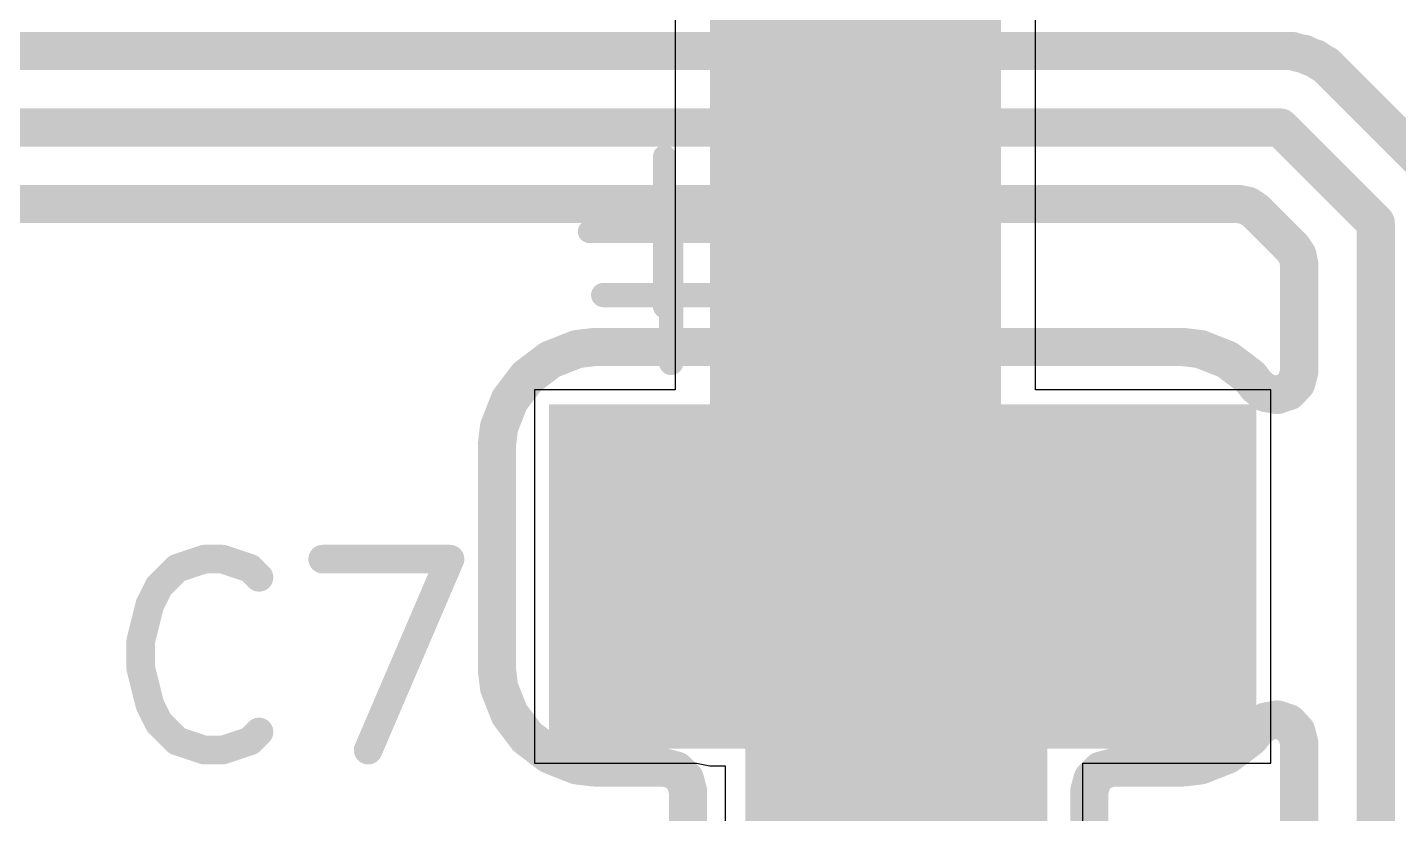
# Model space of a CAD drawing. Header units: inches. Extents: x 0 to 12.4, y -0.6 to 2.2.
# Drawn here: x 1.1503 to 1.4329, y 1.434 to 1.5961 of the extents above; entities that cross this region are included whole.
import ezdxf

# ---------------------------------------------------------------- set-up
doc = ezdxf.new("R2010")
doc.units = ezdxf.units.IN
doc.header["$MEASUREMENT"] = 0
for name, color, linetype in [('Dimension', 6, 'Continuous'), ('Mechanical 4', 56, 'Continuous'), ('Top Layer', 1, 'Continuous'), ('Top Overlay', 2, 'Continuous'), ('Top Paste', 8, 'Continuous'), ('Top Solder', 216, 'Continuous')]:
    doc.layers.add(name, color=color, linetype=linetype)

# ---------------------------------------------------------------- blocks, each defined once
blk = doc.blocks.new('RT1A221M0605_61')
at = {"layer": 'Top Layer'}
blk.add_hatch(color=1, dxfattribs=at).paths.add_polyline_path([(-0.17519685, 0.03149605), (-0.03740155, 0.03149605), (-0.03740155, -0.03149605), (-0.17519685, -0.03149605)])
at = {"layer": 'Top Paste'}
blk.add_hatch(color=8, dxfattribs=at).paths.add_polyline_path([(-0.17519685, 0.03149605), (-0.03740155, 0.03149605), (-0.03740155, -0.03149605), (-0.17519685, -0.03149605)])
at = {"layer": 'Top Solder'}
blk.add_hatch(color=216, dxfattribs=at).paths.add_polyline_path([(-0.17919685, 0.03549605), (-0.03340155, 0.03549605), (-0.03340155, -0.03549605), (-0.17919685, -0.03549605)])
at = {"layer": 'Top Overlay'}
for points in [[(-0.1299213, 0.0770787, 0.005, 0.005, 0), (-0.0770787, 0.1299213, 0.005, 0.005, 0)], [(-0.1299213, 0.0520787, 0.005, 0.005, 0), (-0.1299213, 0.0770787, 0.005, 0.005, 0)], [(-0.154, 0.044, 0.005, 0.005, 0), (-0.154, 0.072, 0.005, 0.005, 0)], [(-0.168, 0.058, 0.005, 0.005, 0), (-0.14, 0.058, 0.005, 0.005, 0)]]:
    blk.add_lwpolyline(points, format="xyseb", dxfattribs=at)
for points in [[(-0.1311713, 0.0770787, 0.0025, 0.0025, 1), (-0.1286713, 0.0770787, 0.0025, 0.0025, 1)], [(-0.1311713, 0.0770787, 0.0025, 0.0025, 1), (-0.1286713, 0.0770787, 0.0025, 0.0025, 1)], [(-0.15525, 0.072, 0.0025, 0.0025, 1), (-0.15275, 0.072, 0.0025, 0.0025, 1)], [(-0.16925, 0.058, 0.0025, 0.0025, 1), (-0.16675, 0.058, 0.0025, 0.0025, 1)], [(-0.14125, 0.058, 0.0025, 0.0025, 1), (-0.13875, 0.058, 0.0025, 0.0025, 1)], [(-0.1311713, 0.0520787, 0.0025, 0.0025, 1), (-0.1286713, 0.0520787, 0.0025, 0.0025, 1)], [(-0.15525, 0.044, 0.0025, 0.0025, 1), (-0.15275, 0.044, 0.0025, 0.0025, 1)]]:
    blk.add_lwpolyline(points, format="xyseb", close=True, dxfattribs=at)

msp = doc.modelspace()

# ---------------------------------------------------------------- hatches: boundary and pattern name
at = {"layer": 'Top Layer'}
msp.add_hatch(color=1, dxfattribs=at).paths.add_polyline_path([(1.291, 1.451), (1.351, 1.451), (1.351, 1.743), (1.291, 1.743)])

# ---------------------------------------------------------------- linework, layer by layer
at = {"layer": 'Dimension'}
for points in [[(1.1349155, 1.5912368, 0.007874, 0.007874, 0), (1.4106704, 1.5912368, 0.007874, 0.007874, 0)], [(1.4106704, 1.5912368, 0.007874, 0.007874, 0), (1.4110546, 1.5912368, 0.007874, 0.007874, 0)], [(1.4110546, 1.5912368, 0.007874, 0.007874, 0), (1.41142, 1.5911181, 0.007874, 0.007874, 0)], [(1.41142, 1.5911181, 0.007874, 0.007874, 0), (1.4114201, 1.591118, 0.007874, 0.007874, 0)], [(1.4114201, 1.591118, 0.007874, 0.007874, 0), (1.4118842, 1.5909672, 0.007874, 0.007874, 0)], [(1.4118842, 1.5909672, 0.007874, 0.007874, 0), (1.4126288, 1.5907885, 0.007874, 0.007874, 0)], [(1.4126288, 1.5907885, 0.007874, 0.007874, 0), (1.413111, 1.5907121, 0.007874, 0.007874, 0)], [(1.413111, 1.5907121, 0.007874, 0.007874, 0), (1.4131111, 1.5907121, 0.007874, 0.007874, 0)], [(1.4131111, 1.5907121, 0.007874, 0.007874, 0), (1.4134905, 1.590652, 0.007874, 0.007874, 0)], [(1.4134905, 1.590652, 0.007874, 0.007874, 0), (1.4138327, 1.5904776, 0.007874, 0.007874, 0)], [(1.4138327, 1.5904776, 0.007874, 0.007874, 0), (1.4138328, 1.5904776, 0.007874, 0.007874, 0)], [(1.4138328, 1.5904776, 0.007874, 0.007874, 0), (1.4142676, 1.590256, 0.007874, 0.007874, 0)], [(1.4142676, 1.590256, 0.007874, 0.007874, 0), (1.4149753, 1.5899629, 0.007874, 0.007874, 0)], [(1.4149753, 1.5899629, 0.007874, 0.007874, 0), (1.4158049, 1.5896933, 0.007874, 0.007874, 0)], [(1.4158049, 1.5896933, 0.007874, 0.007874, 0), (1.4161155, 1.5894676, 0.007874, 0.007874, 0)], [(1.4161155, 1.5894676, 0.007874, 0.007874, 0), (1.4161158, 1.5894675, 0.007874, 0.007874, 0)], [(1.4161158, 1.5894675, 0.007874, 0.007874, 0), (1.4165106, 1.5891806, 0.007874, 0.007874, 0)], [(1.4165106, 1.5891806, 0.007874, 0.007874, 0), (1.4171635, 1.5887805, 0.007874, 0.007874, 0)], [(1.4171635, 1.5887805, 0.007874, 0.007874, 0), (1.4175985, 1.5885589, 0.007874, 0.007874, 0)], [(1.4175985, 1.5885588, 0.007874, 0.007874, 0), (1.4175985, 1.5885589, 0.007874, 0.007874, 0)], [(1.4175985, 1.5885588, 0.007874, 0.007874, 0), (1.4179408, 1.5883844, 0.007874, 0.007874, 0)], [(1.4179408, 1.5883844, 0.007874, 0.007874, 0), (1.4188291, 1.5874961, 0.007874, 0.007874, 0)], [(1.4188291, 1.5874961, 0.007874, 0.007874, 0), (1.4188292, 1.587496, 0.007874, 0.007874, 0)], [(1.4188292, 1.587496, 0.007874, 0.007874, 0), (1.4402692, 1.566056, 0.007874, 0.007874, 0)], [(1.1091478, 1.5754691, 0.007874, 0.007874, 0), (1.4085572, 1.5754691, 0.007874, 0.007874, 0)], [(1.4085572, 1.5754691, 0.007874, 0.007874, 0), (1.4282423, 1.555784, 0.007874, 0.007874, 0)], [(1.1240344, 1.5597013, 0.007874, 0.007874, 0), (1.4000039, 1.5597013, 0.007874, 0.007874, 0)], [(1.4000039, 1.5597013, 0.007874, 0.007874, 0), (1.4018721, 1.5593297, 0.007874, 0.007874, 0)], [(1.4018721, 1.5593297, 0.007874, 0.007874, 0), (1.4034559, 1.5582715, 0.007874, 0.007874, 0)], [(1.4034559, 1.5582715, 0.007874, 0.007874, 0), (1.4110447, 1.5506827, 0.007874, 0.007874, 0)], [(1.4282423, 1.3687761, 0.007874, 0.007874, 0), (1.4282423, 1.555784, 0.007874, 0.007874, 0)], [(1.4110447, 1.5506827, 0.007874, 0.007874, 0), (1.4121029, 1.5490989, 0.007874, 0.007874, 0)], [(1.4121029, 1.5490989, 0.007874, 0.007874, 0), (1.4124746, 1.5472307, 0.007874, 0.007874, 0)], [(1.4124746, 1.5252056, 0.007874, 0.007874, 0), (1.4124746, 1.5472307, 0.007874, 0.007874, 0)], [(1.2583821, 1.5277318, 0.007874, 0.007874, 0), (1.2633225, 1.5296801, 0.007874, 0.007874, 0)], [(1.2633225, 1.5296801, 0.007874, 0.007874, 0), (1.2633226, 1.5296801, 0.007874, 0.007874, 0)], [(1.2633226, 1.5296801, 0.007874, 0.007874, 0), (1.2636138, 1.5297949, 0.007874, 0.007874, 0)], [(1.2636138, 1.5297949, 0.007874, 0.007874, 0), (1.2639243, 1.5298322, 0.007874, 0.007874, 0)], [(1.2639243, 1.5298322, 0.007874, 0.007874, 0), (1.2639246, 1.5298323, 0.007874, 0.007874, 0)], [(1.2639246, 1.5298323, 0.007874, 0.007874, 0), (1.2669517, 1.5301958, 0.007874, 0.007874, 0)], [(1.2669517, 1.5301958, 0.007874, 0.007874, 0), (1.2669522, 1.5301958, 0.007874, 0.007874, 0)], [(1.2669522, 1.5301958, 0.007874, 0.007874, 0), (1.2670965, 1.5302132, 0.007874, 0.007874, 0)], [(1.2670965, 1.5302132, 0.007874, 0.007874, 0), (1.3886006, 1.5302132, 0.007874, 0.007874, 0)], [(1.3886006, 1.5302132, 0.007874, 0.007874, 0), (1.3887449, 1.5301958, 0.007874, 0.007874, 0)], [(1.3887449, 1.5301958, 0.007874, 0.007874, 0), (1.3887455, 1.5301958, 0.007874, 0.007874, 0)], [(1.3887455, 1.5301958, 0.007874, 0.007874, 0), (1.3917725, 1.5298323, 0.007874, 0.007874, 0)], [(1.3917725, 1.5298323, 0.007874, 0.007874, 0), (1.3917728, 1.5298322, 0.007874, 0.007874, 0)], [(1.3917728, 1.5298322, 0.007874, 0.007874, 0), (1.3920834, 1.5297949, 0.007874, 0.007874, 0)], [(1.3920834, 1.5297949, 0.007874, 0.007874, 0), (1.3976258, 1.5276093, 0.007874, 0.007874, 0)], [(1.2535901, 1.5242111, 0.007874, 0.007874, 0), (1.2578052, 1.5274074, 0.007874, 0.007874, 0)], [(1.2578052, 1.5274075, 0.007874, 0.007874, 0), (1.2580713, 1.5276093, 0.007874, 0.007874, 0)], [(1.2578052, 1.5274074, 0.007874, 0.007874, 0), (1.2578052, 1.5274075, 0.007874, 0.007874, 0)], [(1.2580713, 1.5276093, 0.007874, 0.007874, 0), (1.258382, 1.5277318, 0.007874, 0.007874, 0)], [(1.258382, 1.5277318, 0.007874, 0.007874, 0), (1.2583821, 1.5277318, 0.007874, 0.007874, 0)], [(1.3976258, 1.5276093, 0.007874, 0.007874, 0), (1.4023731, 1.5240093, 0.007874, 0.007874, 0)], [(1.4118803, 1.5228713, 0.007874, 0.007874, 0), (1.4124746, 1.5252056, 0.007874, 0.007874, 0)], [(1.2499525, 1.5195632, 0.007874, 0.007874, 0), (1.2531223, 1.5237433, 0.007874, 0.007874, 0)], [(1.2531223, 1.5237433, 0.007874, 0.007874, 0), (1.2531225, 1.5237435, 0.007874, 0.007874, 0)], [(1.2531225, 1.5237435, 0.007874, 0.007874, 0), (1.2533241, 1.5240093, 0.007874, 0.007874, 0)], [(1.2533241, 1.5240093, 0.007874, 0.007874, 0), (1.2535899, 1.5242109, 0.007874, 0.007874, 0)], [(1.2535899, 1.5242109, 0.007874, 0.007874, 0), (1.2535901, 1.5242111, 0.007874, 0.007874, 0)], [(1.4023731, 1.5240093, 0.007874, 0.007874, 0), (1.4025748, 1.5237433, 0.007874, 0.007874, 0)], [(1.4025748, 1.5237433, 0.007874, 0.007874, 0), (1.4037028, 1.5222558, 0.007874, 0.007874, 0)], [(1.4037028, 1.5222558, 0.007874, 0.007874, 0), (1.4055867, 1.5207549, 0.007874, 0.007874, 0)], [(1.4102422, 1.5211053, 0.007874, 0.007874, 0), (1.4118803, 1.5228713, 0.007874, 0.007874, 0)], [(1.2497241, 1.519262, 0.007874, 0.007874, 0), (1.2499525, 1.5195632, 0.007874, 0.007874, 0)], [(1.4055867, 1.5207549, 0.007874, 0.007874, 0), (1.4079591, 1.5203375, 0.007874, 0.007874, 0)], [(1.4079591, 1.5203375, 0.007874, 0.007874, 0), (1.4102422, 1.5211053, 0.007874, 0.007874, 0)], [(1.247762, 1.5142863, 0.007874, 0.007874, 0), (1.2496016, 1.5189513, 0.007874, 0.007874, 0)], [(1.2496016, 1.5189514, 0.007874, 0.007874, 0), (1.2497241, 1.519262, 0.007874, 0.007874, 0)], [(1.2496016, 1.5189513, 0.007874, 0.007874, 0), (1.2496016, 1.5189514, 0.007874, 0.007874, 0)], [(1.2475385, 1.5137196, 0.007874, 0.007874, 0), (1.247762, 1.5142863, 0.007874, 0.007874, 0)], [(1.2471376, 1.5103817, 0.007874, 0.007874, 0), (1.2475011, 1.5134088, 0.007874, 0.007874, 0)], [(1.2475011, 1.5134091, 0.007874, 0.007874, 0), (1.2475385, 1.5137196, 0.007874, 0.007874, 0)], [(1.2475011, 1.5134088, 0.007874, 0.007874, 0), (1.2475011, 1.5134091, 0.007874, 0.007874, 0)], [(1.3278486, 1.1246817, 0.0590551, 0.0590551, 0), (1.3278486, 1.4868864, 0.0590551, 0.0590551, 0)], [(1.2471202, 1.5102369, 0.007874, 0.007874, 0), (1.2471376, 1.5103811, 0.007874, 0.007874, 0)], [(1.2471202, 1.4635359, 0.007874, 0.007874, 0), (1.2471202, 1.5102369, 0.007874, 0.007874, 0)], [(1.2471376, 1.5103811, 0.007874, 0.007874, 0), (1.2471376, 1.5103817, 0.007874, 0.007874, 0)], [(1.2471202, 1.4635359, 0.007874, 0.007874, 0), (1.2471376, 1.4633916, 0.007874, 0.007874, 0)], [(1.2471376, 1.4633911, 0.007874, 0.007874, 0), (1.2471376, 1.4633916, 0.007874, 0.007874, 0)], [(1.2471376, 1.4633911, 0.007874, 0.007874, 0), (1.2475011, 1.460364, 0.007874, 0.007874, 0)], [(1.2475011, 1.4603638, 0.007874, 0.007874, 0), (1.2475011, 1.460364, 0.007874, 0.007874, 0)], [(1.2475011, 1.4603638, 0.007874, 0.007874, 0), (1.2475385, 1.4600532, 0.007874, 0.007874, 0)], [(1.2475385, 1.4600532, 0.007874, 0.007874, 0), (1.2497241, 1.4545107, 0.007874, 0.007874, 0)], [(1.2497241, 1.4545107, 0.007874, 0.007874, 0), (1.2513042, 1.4524271, 0.007874, 0.007874, 0)], [(1.2513042, 1.4524271, 0.007874, 0.007874, 0), (1.2526567, 1.4506436, 0.007874, 0.007874, 0)], [(1.4037028, 1.451517, 0.007874, 0.007874, 0), (1.4055867, 1.4530179, 0.007874, 0.007874, 0)], [(1.4055867, 1.4530179, 0.007874, 0.007874, 0), (1.4079591, 1.4534352, 0.007874, 0.007874, 0)], [(1.4079591, 1.4534352, 0.007874, 0.007874, 0), (1.4102422, 1.4526675, 0.007874, 0.007874, 0)], [(1.4102422, 1.4526675, 0.007874, 0.007874, 0), (1.4118803, 1.4509015, 0.007874, 0.007874, 0)], [(1.2526567, 1.4506436, 0.007874, 0.007874, 0), (1.2533241, 1.4497635, 0.007874, 0.007874, 0)], [(1.2533241, 1.4497635, 0.007874, 0.007874, 0), (1.2580713, 1.4461635, 0.007874, 0.007874, 0)], [(1.3976258, 1.4461635, 0.007874, 0.007874, 0), (1.4023731, 1.4497635, 0.007874, 0.007874, 0)], [(1.4023731, 1.4497635, 0.007874, 0.007874, 0), (1.4037028, 1.451517, 0.007874, 0.007874, 0)], [(1.4118803, 1.4509015, 0.007874, 0.007874, 0), (1.4124746, 1.4485671, 0.007874, 0.007874, 0)], [(1.2580713, 1.4461635, 0.007874, 0.007874, 0), (1.2636138, 1.4439778, 0.007874, 0.007874, 0)], [(1.3920834, 1.4439778, 0.007874, 0.007874, 0), (1.3976258, 1.4461635, 0.007874, 0.007874, 0)], [(1.4124746, 1.3712735, 0.007874, 0.007874, 0), (1.4124746, 1.4485671, 0.007874, 0.007874, 0)], [(1.2636138, 1.4439778, 0.007874, 0.007874, 0), (1.2670965, 1.4435596, 0.007874, 0.007874, 0)], [(1.2670965, 1.4435596, 0.007874, 0.007874, 0), (1.2816084, 1.4435596, 0.007874, 0.007874, 0)], [(1.2816084, 1.4435596, 0.007874, 0.007874, 0), (1.2840494, 1.4429056, 0.007874, 0.007874, 0)], [(1.3716478, 1.4429056, 0.007874, 0.007874, 0), (1.3740887, 1.4435596, 0.007874, 0.007874, 0)], [(1.3740887, 1.4435596, 0.007874, 0.007874, 0), (1.3884549, 1.4435596, 0.007874, 0.007874, 0)], [(1.3884549, 1.4435596, 0.007874, 0.007874, 0), (1.3886006, 1.4435596, 0.007874, 0.007874, 0)], [(1.3886006, 1.4435596, 0.007874, 0.007874, 0), (1.3920834, 1.4439778, 0.007874, 0.007874, 0)], [(1.2840494, 1.4429056, 0.007874, 0.007874, 0), (1.2858363, 1.4411187, 0.007874, 0.007874, 0)], [(1.2858363, 1.4411187, 0.007874, 0.007874, 0), (1.2864903, 1.4386777, 0.007874, 0.007874, 0)], [(1.3692068, 1.4386777, 0.007874, 0.007874, 0), (1.3698609, 1.4411187, 0.007874, 0.007874, 0)], [(1.3698609, 1.4411187, 0.007874, 0.007874, 0), (1.3716478, 1.4429056, 0.007874, 0.007874, 0)], [(1.2864903, 1.1622253, 0.007874, 0.007874, 0), (1.2864903, 1.4386777, 0.007874, 0.007874, 0)], [(1.3692068, 1.1506119, 0.007874, 0.007874, 0), (1.3692068, 1.4386777, 0.007874, 0.007874, 0)]]:
    msp.add_lwpolyline(points, format="xyseb", dxfattribs=at)
for points in [[(1.4087019, 1.5912368, 0.003937, 0.003937, 1), (1.4126389, 1.5912368, 0.003937, 0.003937, 1)], [(1.4087019, 1.5912368, 0.003937, 0.003937, 1), (1.4126389, 1.5912368, 0.003937, 0.003937, 1)], [(1.4090861, 1.5912368, 0.003937, 0.003937, 1), (1.4130231, 1.5912368, 0.003937, 0.003937, 1)], [(1.4090861, 1.5912368, 0.003937, 0.003937, 1), (1.4130231, 1.5912368, 0.003937, 0.003937, 1)], [(1.4094515, 1.5911181, 0.003937, 0.003937, 1), (1.4133885, 1.5911181, 0.003937, 0.003937, 1)], [(1.4094515, 1.5911181, 0.003937, 0.003937, 1), (1.4133885, 1.5911181, 0.003937, 0.003937, 1)], [(1.4094516, 1.591118, 0.003937, 0.003937, 1), (1.4133886, 1.591118, 0.003937, 0.003937, 1)], [(1.4094516, 1.591118, 0.003937, 0.003937, 1), (1.4133886, 1.591118, 0.003937, 0.003937, 1)], [(1.4099157, 1.5909672, 0.003937, 0.003937, 1), (1.4138527, 1.5909672, 0.003937, 0.003937, 1)], [(1.4099157, 1.5909672, 0.003937, 0.003937, 1), (1.4138527, 1.5909672, 0.003937, 0.003937, 1)], [(1.4106603, 1.5907885, 0.003937, 0.003937, 1), (1.4145973, 1.5907885, 0.003937, 0.003937, 1)], [(1.4106603, 1.5907885, 0.003937, 0.003937, 1), (1.4145973, 1.5907885, 0.003937, 0.003937, 1)], [(1.4111425, 1.5907121, 0.003937, 0.003937, 1), (1.4150795, 1.5907121, 0.003937, 0.003937, 1)], [(1.4111425, 1.5907121, 0.003937, 0.003937, 1), (1.4150795, 1.5907121, 0.003937, 0.003937, 1)], [(1.4111426, 1.5907121, 0.003937, 0.003937, 1), (1.4150796, 1.5907121, 0.003937, 0.003937, 1)], [(1.4111426, 1.5907121, 0.003937, 0.003937, 1), (1.4150796, 1.5907121, 0.003937, 0.003937, 1)], [(1.411522, 1.590652, 0.003937, 0.003937, 1), (1.415459, 1.590652, 0.003937, 0.003937, 1)], [(1.411522, 1.590652, 0.003937, 0.003937, 1), (1.415459, 1.590652, 0.003937, 0.003937, 1)], [(1.4118642, 1.5904776, 0.003937, 0.003937, 1), (1.4158012, 1.5904776, 0.003937, 0.003937, 1)], [(1.4118642, 1.5904776, 0.003937, 0.003937, 1), (1.4158012, 1.5904776, 0.003937, 0.003937, 1)], [(1.4118643, 1.5904776, 0.003937, 0.003937, 1), (1.4158013, 1.5904776, 0.003937, 0.003937, 1)], [(1.4118643, 1.5904776, 0.003937, 0.003937, 1), (1.4158013, 1.5904776, 0.003937, 0.003937, 1)], [(1.4122991, 1.590256, 0.003937, 0.003937, 1), (1.4162361, 1.590256, 0.003937, 0.003937, 1)], [(1.4122991, 1.590256, 0.003937, 0.003937, 1), (1.4162361, 1.590256, 0.003937, 0.003937, 1)], [(1.4130068, 1.5899629, 0.003937, 0.003937, 1), (1.4169438, 1.5899629, 0.003937, 0.003937, 1)], [(1.4130068, 1.5899629, 0.003937, 0.003937, 1), (1.4169438, 1.5899629, 0.003937, 0.003937, 1)], [(1.4138364, 1.5896933, 0.003937, 0.003937, 1), (1.4177734, 1.5896933, 0.003937, 0.003937, 1)], [(1.4138364, 1.5896933, 0.003937, 0.003937, 1), (1.4177734, 1.5896933, 0.003937, 0.003937, 1)], [(1.414147, 1.5894676, 0.003937, 0.003937, 1), (1.418084, 1.5894676, 0.003937, 0.003937, 1)], [(1.414147, 1.5894676, 0.003937, 0.003937, 1), (1.418084, 1.5894676, 0.003937, 0.003937, 1)], [(1.4141473, 1.5894675, 0.003937, 0.003937, 1), (1.4180843, 1.5894675, 0.003937, 0.003937, 1)], [(1.4141473, 1.5894675, 0.003937, 0.003937, 1), (1.4180843, 1.5894675, 0.003937, 0.003937, 1)], [(1.4145421, 1.5891806, 0.003937, 0.003937, 1), (1.4184791, 1.5891806, 0.003937, 0.003937, 1)], [(1.4145421, 1.5891806, 0.003937, 0.003937, 1), (1.4184791, 1.5891806, 0.003937, 0.003937, 1)], [(1.415195, 1.5887805, 0.003937, 0.003937, 1), (1.419132, 1.5887805, 0.003937, 0.003937, 1)], [(1.415195, 1.5887805, 0.003937, 0.003937, 1), (1.419132, 1.5887805, 0.003937, 0.003937, 1)], [(1.41563, 1.5885589, 0.003937, 0.003937, 1), (1.419567, 1.5885589, 0.003937, 0.003937, 1)], [(1.41563, 1.5885589, 0.003937, 0.003937, 1), (1.419567, 1.5885589, 0.003937, 0.003937, 1)], [(1.41563, 1.5885588, 0.003937, 0.003937, 1), (1.419567, 1.5885588, 0.003937, 0.003937, 1)], [(1.41563, 1.5885588, 0.003937, 0.003937, 1), (1.419567, 1.5885588, 0.003937, 0.003937, 1)], [(1.4159723, 1.5883844, 0.003937, 0.003937, 1), (1.4199093, 1.5883844, 0.003937, 0.003937, 1)], [(1.4159723, 1.5883844, 0.003937, 0.003937, 1), (1.4199093, 1.5883844, 0.003937, 0.003937, 1)], [(1.4168606, 1.5874961, 0.003937, 0.003937, 1), (1.4207976, 1.5874961, 0.003937, 0.003937, 1)], [(1.4168606, 1.5874961, 0.003937, 0.003937, 1), (1.4207976, 1.5874961, 0.003937, 0.003937, 1)], [(1.4168607, 1.587496, 0.003937, 0.003937, 1), (1.4207977, 1.587496, 0.003937, 0.003937, 1)], [(1.4168607, 1.587496, 0.003937, 0.003937, 1), (1.4207977, 1.587496, 0.003937, 0.003937, 1)], [(1.4065887, 1.5754691, 0.003937, 0.003937, 1), (1.4105257, 1.5754691, 0.003937, 0.003937, 1)], [(1.4065887, 1.5754691, 0.003937, 0.003937, 1), (1.4105257, 1.5754691, 0.003937, 0.003937, 1)], [(1.3980354, 1.5597013, 0.003937, 0.003937, 1), (1.4019724, 1.5597013, 0.003937, 0.003937, 1)], [(1.3980354, 1.5597013, 0.003937, 0.003937, 1), (1.4019724, 1.5597013, 0.003937, 0.003937, 1)], [(1.3999036, 1.5593297, 0.003937, 0.003937, 1), (1.4038406, 1.5593297, 0.003937, 0.003937, 1)], [(1.3999036, 1.5593297, 0.003937, 0.003937, 1), (1.4038406, 1.5593297, 0.003937, 0.003937, 1)], [(1.4014874, 1.5582715, 0.003937, 0.003937, 1), (1.4054244, 1.5582715, 0.003937, 0.003937, 1)], [(1.4014874, 1.5582715, 0.003937, 0.003937, 1), (1.4054244, 1.5582715, 0.003937, 0.003937, 1)], [(1.4262738, 1.555784, 0.003937, 0.003937, 1), (1.4302108, 1.555784, 0.003937, 0.003937, 1)], [(1.4262738, 1.555784, 0.003937, 0.003937, 1), (1.4302108, 1.555784, 0.003937, 0.003937, 1)], [(1.4090762, 1.5506827, 0.003937, 0.003937, 1), (1.4130132, 1.5506827, 0.003937, 0.003937, 1)], [(1.4090762, 1.5506827, 0.003937, 0.003937, 1), (1.4130132, 1.5506827, 0.003937, 0.003937, 1)], [(1.4101344, 1.5490989, 0.003937, 0.003937, 1), (1.4140714, 1.5490989, 0.003937, 0.003937, 1)], [(1.4101344, 1.5490989, 0.003937, 0.003937, 1), (1.4140714, 1.5490989, 0.003937, 0.003937, 1)], [(1.4105061, 1.5472307, 0.003937, 0.003937, 1), (1.4144431, 1.5472307, 0.003937, 0.003937, 1)], [(1.4105061, 1.5472307, 0.003937, 0.003937, 1), (1.4144431, 1.5472307, 0.003937, 0.003937, 1)], [(1.261354, 1.5296801, 0.003937, 0.003937, 1), (1.265291, 1.5296801, 0.003937, 0.003937, 1)], [(1.261354, 1.5296801, 0.003937, 0.003937, 1), (1.265291, 1.5296801, 0.003937, 0.003937, 1)], [(1.2613541, 1.5296801, 0.003937, 0.003937, 1), (1.2652911, 1.5296801, 0.003937, 0.003937, 1)], [(1.2613541, 1.5296801, 0.003937, 0.003937, 1), (1.2652911, 1.5296801, 0.003937, 0.003937, 1)], [(1.2616453, 1.5297949, 0.003937, 0.003937, 1), (1.2655823, 1.5297949, 0.003937, 0.003937, 1)], [(1.2616453, 1.5297949, 0.003937, 0.003937, 1), (1.2655823, 1.5297949, 0.003937, 0.003937, 1)], [(1.2619558, 1.5298322, 0.003937, 0.003937, 1), (1.2658928, 1.5298322, 0.003937, 0.003937, 1)], [(1.2619558, 1.5298322, 0.003937, 0.003937, 1), (1.2658928, 1.5298322, 0.003937, 0.003937, 1)], [(1.2619561, 1.5298323, 0.003937, 0.003937, 1), (1.2658931, 1.5298323, 0.003937, 0.003937, 1)], [(1.2619561, 1.5298323, 0.003937, 0.003937, 1), (1.2658931, 1.5298323, 0.003937, 0.003937, 1)], [(1.2649832, 1.5301958, 0.003937, 0.003937, 1), (1.2689202, 1.5301958, 0.003937, 0.003937, 1)], [(1.2649832, 1.5301958, 0.003937, 0.003937, 1), (1.2689202, 1.5301958, 0.003937, 0.003937, 1)], [(1.2649837, 1.5301958, 0.003937, 0.003937, 1), (1.2689207, 1.5301958, 0.003937, 0.003937, 1)], [(1.2649837, 1.5301958, 0.003937, 0.003937, 1), (1.2689207, 1.5301958, 0.003937, 0.003937, 1)], [(1.265128, 1.5302132, 0.003937, 0.003937, 1), (1.269065, 1.5302132, 0.003937, 0.003937, 1)], [(1.265128, 1.5302132, 0.003937, 0.003937, 1), (1.269065, 1.5302132, 0.003937, 0.003937, 1)], [(1.3866321, 1.5302132, 0.003937, 0.003937, 1), (1.3905691, 1.5302132, 0.003937, 0.003937, 1)], [(1.3866321, 1.5302132, 0.003937, 0.003937, 1), (1.3905691, 1.5302132, 0.003937, 0.003937, 1)], [(1.3867764, 1.5301958, 0.003937, 0.003937, 1), (1.3907134, 1.5301958, 0.003937, 0.003937, 1)], [(1.3867764, 1.5301958, 0.003937, 0.003937, 1), (1.3907134, 1.5301958, 0.003937, 0.003937, 1)], [(1.386777, 1.5301958, 0.003937, 0.003937, 1), (1.390714, 1.5301958, 0.003937, 0.003937, 1)], [(1.386777, 1.5301958, 0.003937, 0.003937, 1), (1.390714, 1.5301958, 0.003937, 0.003937, 1)], [(1.389804, 1.5298323, 0.003937, 0.003937, 1), (1.393741, 1.5298323, 0.003937, 0.003937, 1)], [(1.389804, 1.5298323, 0.003937, 0.003937, 1), (1.393741, 1.5298323, 0.003937, 0.003937, 1)], [(1.3898043, 1.5298322, 0.003937, 0.003937, 1), (1.3937413, 1.5298322, 0.003937, 0.003937, 1)], [(1.3898043, 1.5298322, 0.003937, 0.003937, 1), (1.3937413, 1.5298322, 0.003937, 0.003937, 1)], [(1.3901149, 1.5297949, 0.003937, 0.003937, 1), (1.3940519, 1.5297949, 0.003937, 0.003937, 1)], [(1.3901149, 1.5297949, 0.003937, 0.003937, 1), (1.3940519, 1.5297949, 0.003937, 0.003937, 1)], [(1.2558367, 1.5274075, 0.003937, 0.003937, 1), (1.2597737, 1.5274075, 0.003937, 0.003937, 1)], [(1.2558367, 1.5274075, 0.003937, 0.003937, 1), (1.2597737, 1.5274075, 0.003937, 0.003937, 1)], [(1.2558367, 1.5274074, 0.003937, 0.003937, 1), (1.2597737, 1.5274074, 0.003937, 0.003937, 1)], [(1.2558367, 1.5274074, 0.003937, 0.003937, 1), (1.2597737, 1.5274074, 0.003937, 0.003937, 1)], [(1.2561028, 1.5276093, 0.003937, 0.003937, 1), (1.2600398, 1.5276093, 0.003937, 0.003937, 1)], [(1.2561028, 1.5276093, 0.003937, 0.003937, 1), (1.2600398, 1.5276093, 0.003937, 0.003937, 1)], [(1.2564135, 1.5277318, 0.003937, 0.003937, 1), (1.2603505, 1.5277318, 0.003937, 0.003937, 1)], [(1.2564135, 1.5277318, 0.003937, 0.003937, 1), (1.2603505, 1.5277318, 0.003937, 0.003937, 1)], [(1.2564136, 1.5277318, 0.003937, 0.003937, 1), (1.2603506, 1.5277318, 0.003937, 0.003937, 1)], [(1.2564136, 1.5277318, 0.003937, 0.003937, 1), (1.2603506, 1.5277318, 0.003937, 0.003937, 1)], [(1.3956573, 1.5276093, 0.003937, 0.003937, 1), (1.3995943, 1.5276093, 0.003937, 0.003937, 1)], [(1.3956573, 1.5276093, 0.003937, 0.003937, 1), (1.3995943, 1.5276093, 0.003937, 0.003937, 1)], [(1.4105061, 1.5252056, 0.003937, 0.003937, 1), (1.4144431, 1.5252056, 0.003937, 0.003937, 1)], [(1.4105061, 1.5252056, 0.003937, 0.003937, 1), (1.4144431, 1.5252056, 0.003937, 0.003937, 1)], [(1.2511538, 1.5237433, 0.003937, 0.003937, 1), (1.2550908, 1.5237433, 0.003937, 0.003937, 1)], [(1.2511538, 1.5237433, 0.003937, 0.003937, 1), (1.2550908, 1.5237433, 0.003937, 0.003937, 1)], [(1.251154, 1.5237435, 0.003937, 0.003937, 1), (1.255091, 1.5237435, 0.003937, 0.003937, 1)], [(1.251154, 1.5237435, 0.003937, 0.003937, 1), (1.255091, 1.5237435, 0.003937, 0.003937, 1)], [(1.2513556, 1.5240093, 0.003937, 0.003937, 1), (1.2552926, 1.5240093, 0.003937, 0.003937, 1)], [(1.2513556, 1.5240093, 0.003937, 0.003937, 1), (1.2552926, 1.5240093, 0.003937, 0.003937, 1)], [(1.2516214, 1.5242109, 0.003937, 0.003937, 1), (1.2555584, 1.5242109, 0.003937, 0.003937, 1)], [(1.2516214, 1.5242109, 0.003937, 0.003937, 1), (1.2555584, 1.5242109, 0.003937, 0.003937, 1)], [(1.2516216, 1.5242111, 0.003937, 0.003937, 1), (1.2555586, 1.5242111, 0.003937, 0.003937, 1)], [(1.2516216, 1.5242111, 0.003937, 0.003937, 1), (1.2555586, 1.5242111, 0.003937, 0.003937, 1)], [(1.4004046, 1.5240093, 0.003937, 0.003937, 1), (1.4043416, 1.5240093, 0.003937, 0.003937, 1)], [(1.4004046, 1.5240093, 0.003937, 0.003937, 1), (1.4043416, 1.5240093, 0.003937, 0.003937, 1)], [(1.4006063, 1.5237433, 0.003937, 0.003937, 1), (1.4045433, 1.5237433, 0.003937, 0.003937, 1)], [(1.4006063, 1.5237433, 0.003937, 0.003937, 1), (1.4045433, 1.5237433, 0.003937, 0.003937, 1)], [(1.4017343, 1.5222558, 0.003937, 0.003937, 1), (1.4056713, 1.5222558, 0.003937, 0.003937, 1)], [(1.4017343, 1.5222558, 0.003937, 0.003937, 1), (1.4056713, 1.5222558, 0.003937, 0.003937, 1)], [(1.4099118, 1.5228713, 0.003937, 0.003937, 1), (1.4138488, 1.5228713, 0.003937, 0.003937, 1)], [(1.4099118, 1.5228713, 0.003937, 0.003937, 1), (1.4138488, 1.5228713, 0.003937, 0.003937, 1)], [(1.247984, 1.5195632, 0.003937, 0.003937, 1), (1.251921, 1.5195632, 0.003937, 0.003937, 1)], [(1.247984, 1.5195632, 0.003937, 0.003937, 1), (1.251921, 1.5195632, 0.003937, 0.003937, 1)], [(1.4036182, 1.5207549, 0.003937, 0.003937, 1), (1.4075552, 1.5207549, 0.003937, 0.003937, 1)], [(1.4036182, 1.5207549, 0.003937, 0.003937, 1), (1.4075552, 1.5207549, 0.003937, 0.003937, 1)], [(1.4059906, 1.5203375, 0.003937, 0.003937, 1), (1.4099276, 1.5203375, 0.003937, 0.003937, 1)], [(1.4059906, 1.5203375, 0.003937, 0.003937, 1), (1.4099276, 1.5203375, 0.003937, 0.003937, 1)], [(1.4082737, 1.5211053, 0.003937, 0.003937, 1), (1.4122107, 1.5211053, 0.003937, 0.003937, 1)], [(1.4082737, 1.5211053, 0.003937, 0.003937, 1), (1.4122107, 1.5211053, 0.003937, 0.003937, 1)], [(1.2476331, 1.5189514, 0.003937, 0.003937, 1), (1.2515701, 1.5189514, 0.003937, 0.003937, 1)], [(1.2476331, 1.5189514, 0.003937, 0.003937, 1), (1.2515701, 1.5189514, 0.003937, 0.003937, 1)], [(1.2476331, 1.5189513, 0.003937, 0.003937, 1), (1.2515701, 1.5189513, 0.003937, 0.003937, 1)], [(1.2476331, 1.5189513, 0.003937, 0.003937, 1), (1.2515701, 1.5189513, 0.003937, 0.003937, 1)], [(1.2477556, 1.519262, 0.003937, 0.003937, 1), (1.2516926, 1.519262, 0.003937, 0.003937, 1)], [(1.2477556, 1.519262, 0.003937, 0.003937, 1), (1.2516926, 1.519262, 0.003937, 0.003937, 1)], [(1.2457935, 1.5142863, 0.003937, 0.003937, 1), (1.2497305, 1.5142863, 0.003937, 0.003937, 1)], [(1.2457935, 1.5142863, 0.003937, 0.003937, 1), (1.2497305, 1.5142863, 0.003937, 0.003937, 1)], [(1.2455326, 1.5134091, 0.003937, 0.003937, 1), (1.2494696, 1.5134091, 0.003937, 0.003937, 1)], [(1.2455326, 1.5134091, 0.003937, 0.003937, 1), (1.2494696, 1.5134091, 0.003937, 0.003937, 1)], [(1.2455326, 1.5134088, 0.003937, 0.003937, 1), (1.2494696, 1.5134088, 0.003937, 0.003937, 1)], [(1.2455326, 1.5134088, 0.003937, 0.003937, 1), (1.2494696, 1.5134088, 0.003937, 0.003937, 1)], [(1.24557, 1.5137196, 0.003937, 0.003937, 1), (1.249507, 1.5137196, 0.003937, 0.003937, 1)], [(1.24557, 1.5137196, 0.003937, 0.003937, 1), (1.249507, 1.5137196, 0.003937, 0.003937, 1)], [(1.3130848, 1.4868864, 0.0295275, 0.0295275, 1), (1.3426124, 1.4868864, 0.0295275, 0.0295275, 1)], [(1.2451517, 1.5102369, 0.003937, 0.003937, 1), (1.2490887, 1.5102369, 0.003937, 0.003937, 1)], [(1.2451517, 1.5102369, 0.003937, 0.003937, 1), (1.2490887, 1.5102369, 0.003937, 0.003937, 1)], [(1.2451691, 1.5103817, 0.003937, 0.003937, 1), (1.2491061, 1.5103817, 0.003937, 0.003937, 1)], [(1.2451691, 1.5103817, 0.003937, 0.003937, 1), (1.2491061, 1.5103817, 0.003937, 0.003937, 1)], [(1.2451691, 1.5103811, 0.003937, 0.003937, 1), (1.2491061, 1.5103811, 0.003937, 0.003937, 1)], [(1.2451691, 1.5103811, 0.003937, 0.003937, 1), (1.2491061, 1.5103811, 0.003937, 0.003937, 1)], [(1.2451517, 1.4635359, 0.003937, 0.003937, 1), (1.2490887, 1.4635359, 0.003937, 0.003937, 1)], [(1.2451517, 1.4635359, 0.003937, 0.003937, 1), (1.2490887, 1.4635359, 0.003937, 0.003937, 1)], [(1.2451691, 1.4633916, 0.003937, 0.003937, 1), (1.2491061, 1.4633916, 0.003937, 0.003937, 1)], [(1.2451691, 1.4633916, 0.003937, 0.003937, 1), (1.2491061, 1.4633916, 0.003937, 0.003937, 1)], [(1.2451691, 1.4633911, 0.003937, 0.003937, 1), (1.2491061, 1.4633911, 0.003937, 0.003937, 1)], [(1.2451691, 1.4633911, 0.003937, 0.003937, 1), (1.2491061, 1.4633911, 0.003937, 0.003937, 1)], [(1.2455326, 1.460364, 0.003937, 0.003937, 1), (1.2494696, 1.460364, 0.003937, 0.003937, 1)], [(1.2455326, 1.460364, 0.003937, 0.003937, 1), (1.2494696, 1.460364, 0.003937, 0.003937, 1)], [(1.2455326, 1.4603638, 0.003937, 0.003937, 1), (1.2494696, 1.4603638, 0.003937, 0.003937, 1)], [(1.2455326, 1.4603638, 0.003937, 0.003937, 1), (1.2494696, 1.4603638, 0.003937, 0.003937, 1)], [(1.24557, 1.4600532, 0.003937, 0.003937, 1), (1.249507, 1.4600532, 0.003937, 0.003937, 1)], [(1.24557, 1.4600532, 0.003937, 0.003937, 1), (1.249507, 1.4600532, 0.003937, 0.003937, 1)], [(1.2477556, 1.4545107, 0.003937, 0.003937, 1), (1.2516926, 1.4545107, 0.003937, 0.003937, 1)], [(1.2477556, 1.4545107, 0.003937, 0.003937, 1), (1.2516926, 1.4545107, 0.003937, 0.003937, 1)], [(1.2493357, 1.4524271, 0.003937, 0.003937, 1), (1.2532727, 1.4524271, 0.003937, 0.003937, 1)], [(1.2493357, 1.4524271, 0.003937, 0.003937, 1), (1.2532727, 1.4524271, 0.003937, 0.003937, 1)], [(1.4036182, 1.4530179, 0.003937, 0.003937, 1), (1.4075552, 1.4530179, 0.003937, 0.003937, 1)], [(1.4036182, 1.4530179, 0.003937, 0.003937, 1), (1.4075552, 1.4530179, 0.003937, 0.003937, 1)], [(1.4059906, 1.4534352, 0.003937, 0.003937, 1), (1.4099276, 1.4534352, 0.003937, 0.003937, 1)], [(1.4059906, 1.4534352, 0.003937, 0.003937, 1), (1.4099276, 1.4534352, 0.003937, 0.003937, 1)], [(1.4082737, 1.4526675, 0.003937, 0.003937, 1), (1.4122107, 1.4526675, 0.003937, 0.003937, 1)], [(1.4082737, 1.4526675, 0.003937, 0.003937, 1), (1.4122107, 1.4526675, 0.003937, 0.003937, 1)], [(1.2506882, 1.4506436, 0.003937, 0.003937, 1), (1.2546252, 1.4506436, 0.003937, 0.003937, 1)], [(1.2506882, 1.4506436, 0.003937, 0.003937, 1), (1.2546252, 1.4506436, 0.003937, 0.003937, 1)], [(1.2513556, 1.4497635, 0.003937, 0.003937, 1), (1.2552926, 1.4497635, 0.003937, 0.003937, 1)], [(1.2513556, 1.4497635, 0.003937, 0.003937, 1), (1.2552926, 1.4497635, 0.003937, 0.003937, 1)], [(1.4004046, 1.4497635, 0.003937, 0.003937, 1), (1.4043416, 1.4497635, 0.003937, 0.003937, 1)], [(1.4004046, 1.4497635, 0.003937, 0.003937, 1), (1.4043416, 1.4497635, 0.003937, 0.003937, 1)], [(1.4017343, 1.451517, 0.003937, 0.003937, 1), (1.4056713, 1.451517, 0.003937, 0.003937, 1)], [(1.4017343, 1.451517, 0.003937, 0.003937, 1), (1.4056713, 1.451517, 0.003937, 0.003937, 1)], [(1.4099118, 1.4509015, 0.003937, 0.003937, 1), (1.4138488, 1.4509015, 0.003937, 0.003937, 1)], [(1.4099118, 1.4509015, 0.003937, 0.003937, 1), (1.4138488, 1.4509015, 0.003937, 0.003937, 1)], [(1.2561028, 1.4461635, 0.003937, 0.003937, 1), (1.2600398, 1.4461635, 0.003937, 0.003937, 1)], [(1.2561028, 1.4461635, 0.003937, 0.003937, 1), (1.2600398, 1.4461635, 0.003937, 0.003937, 1)], [(1.3956573, 1.4461635, 0.003937, 0.003937, 1), (1.3995943, 1.4461635, 0.003937, 0.003937, 1)], [(1.3956573, 1.4461635, 0.003937, 0.003937, 1), (1.3995943, 1.4461635, 0.003937, 0.003937, 1)], [(1.4105061, 1.4485671, 0.003937, 0.003937, 1), (1.4144431, 1.4485671, 0.003937, 0.003937, 1)], [(1.4105061, 1.4485671, 0.003937, 0.003937, 1), (1.4144431, 1.4485671, 0.003937, 0.003937, 1)], [(1.2616453, 1.4439778, 0.003937, 0.003937, 1), (1.2655823, 1.4439778, 0.003937, 0.003937, 1)], [(1.2616453, 1.4439778, 0.003937, 0.003937, 1), (1.2655823, 1.4439778, 0.003937, 0.003937, 1)], [(1.265128, 1.4435596, 0.003937, 0.003937, 1), (1.269065, 1.4435596, 0.003937, 0.003937, 1)], [(1.265128, 1.4435596, 0.003937, 0.003937, 1), (1.269065, 1.4435596, 0.003937, 0.003937, 1)], [(1.2796399, 1.4435596, 0.003937, 0.003937, 1), (1.2835769, 1.4435596, 0.003937, 0.003937, 1)], [(1.2796399, 1.4435596, 0.003937, 0.003937, 1), (1.2835769, 1.4435596, 0.003937, 0.003937, 1)], [(1.3721202, 1.4435596, 0.003937, 0.003937, 1), (1.3760572, 1.4435596, 0.003937, 0.003937, 1)], [(1.3721202, 1.4435596, 0.003937, 0.003937, 1), (1.3760572, 1.4435596, 0.003937, 0.003937, 1)], [(1.3864864, 1.4435596, 0.003937, 0.003937, 1), (1.3904234, 1.4435596, 0.003937, 0.003937, 1)], [(1.3864864, 1.4435596, 0.003937, 0.003937, 1), (1.3904234, 1.4435596, 0.003937, 0.003937, 1)], [(1.3866321, 1.4435596, 0.003937, 0.003937, 1), (1.3905691, 1.4435596, 0.003937, 0.003937, 1)], [(1.3866321, 1.4435596, 0.003937, 0.003937, 1), (1.3905691, 1.4435596, 0.003937, 0.003937, 1)], [(1.3901149, 1.4439778, 0.003937, 0.003937, 1), (1.3940519, 1.4439778, 0.003937, 0.003937, 1)], [(1.3901149, 1.4439778, 0.003937, 0.003937, 1), (1.3940519, 1.4439778, 0.003937, 0.003937, 1)], [(1.2820809, 1.4429056, 0.003937, 0.003937, 1), (1.2860179, 1.4429056, 0.003937, 0.003937, 1)], [(1.2820809, 1.4429056, 0.003937, 0.003937, 1), (1.2860179, 1.4429056, 0.003937, 0.003937, 1)], [(1.2838678, 1.4411187, 0.003937, 0.003937, 1), (1.2878048, 1.4411187, 0.003937, 0.003937, 1)], [(1.2838678, 1.4411187, 0.003937, 0.003937, 1), (1.2878048, 1.4411187, 0.003937, 0.003937, 1)], [(1.3678924, 1.4411187, 0.003937, 0.003937, 1), (1.3718294, 1.4411187, 0.003937, 0.003937, 1)], [(1.3678924, 1.4411187, 0.003937, 0.003937, 1), (1.3718294, 1.4411187, 0.003937, 0.003937, 1)], [(1.3696793, 1.4429056, 0.003937, 0.003937, 1), (1.3736163, 1.4429056, 0.003937, 0.003937, 1)], [(1.3696793, 1.4429056, 0.003937, 0.003937, 1), (1.3736163, 1.4429056, 0.003937, 0.003937, 1)], [(1.2845218, 1.4386777, 0.003937, 0.003937, 1), (1.2884588, 1.4386777, 0.003937, 0.003937, 1)], [(1.2845218, 1.4386777, 0.003937, 0.003937, 1), (1.2884588, 1.4386777, 0.003937, 0.003937, 1)], [(1.3672383, 1.4386777, 0.003937, 0.003937, 1), (1.3711753, 1.4386777, 0.003937, 0.003937, 1)], [(1.3672383, 1.4386777, 0.003937, 0.003937, 1), (1.3711753, 1.4386777, 0.003937, 0.003937, 1)]]:
    msp.add_lwpolyline(points, format="xyseb", close=True, dxfattribs=at)
at = {"layer": 'Mechanical 4'}
for points in [[(1.3065905, 1.5736205, 0.0047244, 0.0047244, 0), (1.3484975, 1.6155274, 0.0047244, 0.0047244, 0)], [(1.3065905, 1.5230078, 0.0047244, 0.0047244, 0), (1.3065905, 1.5736205, 0.0047244, 0.0047244, 0)], [(1.2816397, 1.5385097, 0.0047244, 0.0047244, 0), (1.2816397, 1.5695137, 0.0047244, 0.0047244, 0)], [(1.2661378, 1.5540117, 0.0047244, 0.0047244, 0), (1.2971417, 1.5540117, 0.0047244, 0.0047244, 0)], [(1.1811875, 1.4846219, 0.0059055, 0.0059055, 0), (1.1868118, 1.4864967, 0.0059055, 0.0059055, 0)], [(1.1868118, 1.4864967, 0.0059055, 0.0059055, 0), (1.1905613, 1.4864967, 0.0059055, 0.0059055, 0)], [(1.1905613, 1.4864967, 0.0059055, 0.0059055, 0), (1.1961856, 1.4846219, 0.0059055, 0.0059055, 0)], [(1.2111837, 1.4864967, 0.0059055, 0.0059055, 0), (1.2374304, 1.4864967, 0.0059055, 0.0059055, 0)], [(1.2205575, 1.4471267, 0.0059055, 0.0059055, 0), (1.2374304, 1.4864967, 0.0059055, 0.0059055, 0)], [(1.1774379, 1.4808724, 0.0059055, 0.0059055, 0), (1.1811875, 1.4846219, 0.0059055, 0.0059055, 0)], [(1.1961856, 1.4846219, 0.0059055, 0.0059055, 0), (1.1980603, 1.4827472, 0.0059055, 0.0059055, 0)], [(1.1755632, 1.4771229, 0.0059055, 0.0059055, 0), (1.1774379, 1.4808724, 0.0059055, 0.0059055, 0)], [(1.1736884, 1.4696238, 0.0059055, 0.0059055, 0), (1.1755632, 1.4771229, 0.0059055, 0.0059055, 0)], [(1.1736884, 1.4639995, 0.0059055, 0.0059055, 0), (1.1736884, 1.4696238, 0.0059055, 0.0059055, 0)], [(1.1736884, 1.4639995, 0.0059055, 0.0059055, 0), (1.1755632, 1.4565005, 0.0059055, 0.0059055, 0)], [(1.1755632, 1.4565005, 0.0059055, 0.0059055, 0), (1.1774379, 1.452751, 0.0059055, 0.0059055, 0)], [(1.1774379, 1.452751, 0.0059055, 0.0059055, 0), (1.1811875, 1.4490014, 0.0059055, 0.0059055, 0)], [(1.1961856, 1.4490014, 0.0059055, 0.0059055, 0), (1.1980603, 1.4508762, 0.0059055, 0.0059055, 0)], [(1.1811875, 1.4490014, 0.0059055, 0.0059055, 0), (1.1868118, 1.4471267, 0.0059055, 0.0059055, 0)], [(1.1868118, 1.4471267, 0.0059055, 0.0059055, 0), (1.1905613, 1.4471267, 0.0059055, 0.0059055, 0)], [(1.1905613, 1.4471267, 0.0059055, 0.0059055, 0), (1.1961856, 1.4490014, 0.0059055, 0.0059055, 0)], [(1.3065905, 1.3889305, 0.0047244, 0.0047244, 0), (1.3065905, 1.4395432, 0.0047244, 0.0047244, 0)]]:
    msp.add_lwpolyline(points, format="xyseb", dxfattribs=at)
for points in [[(1.3054094, 1.5736205, 0.0023622, 0.0023622, 1), (1.3077716, 1.5736205, 0.0023622, 0.0023622, 1)], [(1.3054094, 1.5736205, 0.0023622, 0.0023622, 1), (1.3077716, 1.5736205, 0.0023622, 0.0023622, 1)], [(1.2804586, 1.5695137, 0.0023622, 0.0023622, 1), (1.2828208, 1.5695137, 0.0023622, 0.0023622, 1)], [(1.2649567, 1.5540117, 0.0023622, 0.0023622, 1), (1.2673189, 1.5540117, 0.0023622, 0.0023622, 1)], [(1.2959606, 1.5540117, 0.0023622, 0.0023622, 1), (1.2983228, 1.5540117, 0.0023622, 0.0023622, 1)], [(1.2804586, 1.5385097, 0.0023622, 0.0023622, 1), (1.2828208, 1.5385097, 0.0023622, 0.0023622, 1)], [(1.3054094, 1.5230078, 0.0023622, 0.0023622, 1), (1.3077716, 1.5230078, 0.0023622, 0.0023622, 1)], [(1.1853354, 1.4864967, 0.0029527, 0.0029527, 1), (1.1882882, 1.4864967, 0.0029527, 0.0029527, 1)], [(1.1853354, 1.4864967, 0.0029527, 0.0029527, 1), (1.1882882, 1.4864967, 0.0029527, 0.0029527, 1)], [(1.1890849, 1.4864967, 0.0029527, 0.0029527, 1), (1.1920377, 1.4864967, 0.0029527, 0.0029527, 1)], [(1.1890849, 1.4864967, 0.0029527, 0.0029527, 1), (1.1920377, 1.4864967, 0.0029527, 0.0029527, 1)], [(1.2097073, 1.4864967, 0.0029527, 0.0029527, 1), (1.2126601, 1.4864967, 0.0029527, 0.0029527, 1)], [(1.235954, 1.4864967, 0.0029527, 0.0029527, 1), (1.2389068, 1.4864967, 0.0029527, 0.0029527, 1)], [(1.235954, 1.4864967, 0.0029527, 0.0029527, 1), (1.2389068, 1.4864967, 0.0029527, 0.0029527, 1)], [(1.1797111, 1.4846219, 0.0029527, 0.0029527, 1), (1.1826639, 1.4846219, 0.0029527, 0.0029527, 1)], [(1.1797111, 1.4846219, 0.0029527, 0.0029527, 1), (1.1826639, 1.4846219, 0.0029527, 0.0029527, 1)], [(1.1947092, 1.4846219, 0.0029527, 0.0029527, 1), (1.197662, 1.4846219, 0.0029527, 0.0029527, 1)], [(1.1947092, 1.4846219, 0.0029527, 0.0029527, 1), (1.197662, 1.4846219, 0.0029527, 0.0029527, 1)], [(1.1759615, 1.4808724, 0.0029527, 0.0029527, 1), (1.1789143, 1.4808724, 0.0029527, 0.0029527, 1)], [(1.1759615, 1.4808724, 0.0029527, 0.0029527, 1), (1.1789143, 1.4808724, 0.0029527, 0.0029527, 1)], [(1.1965839, 1.4827472, 0.0029527, 0.0029527, 1), (1.1995367, 1.4827472, 0.0029527, 0.0029527, 1)], [(1.1740868, 1.4771229, 0.0029527, 0.0029527, 1), (1.1770396, 1.4771229, 0.0029527, 0.0029527, 1)], [(1.1740868, 1.4771229, 0.0029527, 0.0029527, 1), (1.1770396, 1.4771229, 0.0029527, 0.0029527, 1)], [(1.172212, 1.4696238, 0.0029527, 0.0029527, 1), (1.1751648, 1.4696238, 0.0029527, 0.0029527, 1)], [(1.172212, 1.4696238, 0.0029527, 0.0029527, 1), (1.1751648, 1.4696238, 0.0029527, 0.0029527, 1)], [(1.172212, 1.4639995, 0.0029527, 0.0029527, 1), (1.1751648, 1.4639995, 0.0029527, 0.0029527, 1)], [(1.172212, 1.4639995, 0.0029527, 0.0029527, 1), (1.1751648, 1.4639995, 0.0029527, 0.0029527, 1)], [(1.1740868, 1.4565005, 0.0029527, 0.0029527, 1), (1.1770396, 1.4565005, 0.0029527, 0.0029527, 1)], [(1.1740868, 1.4565005, 0.0029527, 0.0029527, 1), (1.1770396, 1.4565005, 0.0029527, 0.0029527, 1)], [(1.1759615, 1.452751, 0.0029527, 0.0029527, 1), (1.1789143, 1.452751, 0.0029527, 0.0029527, 1)], [(1.1759615, 1.452751, 0.0029527, 0.0029527, 1), (1.1789143, 1.452751, 0.0029527, 0.0029527, 1)], [(1.1965839, 1.4508762, 0.0029527, 0.0029527, 1), (1.1995367, 1.4508762, 0.0029527, 0.0029527, 1)], [(1.1797111, 1.4490014, 0.0029527, 0.0029527, 1), (1.1826639, 1.4490014, 0.0029527, 0.0029527, 1)], [(1.1797111, 1.4490014, 0.0029527, 0.0029527, 1), (1.1826639, 1.4490014, 0.0029527, 0.0029527, 1)], [(1.1853354, 1.4471267, 0.0029527, 0.0029527, 1), (1.1882882, 1.4471267, 0.0029527, 0.0029527, 1)], [(1.1853354, 1.4471267, 0.0029527, 0.0029527, 1), (1.1882882, 1.4471267, 0.0029527, 0.0029527, 1)], [(1.1890849, 1.4471267, 0.0029527, 0.0029527, 1), (1.1920377, 1.4471267, 0.0029527, 0.0029527, 1)], [(1.1890849, 1.4471267, 0.0029527, 0.0029527, 1), (1.1920377, 1.4471267, 0.0029527, 0.0029527, 1)], [(1.1947092, 1.4490014, 0.0029527, 0.0029527, 1), (1.197662, 1.4490014, 0.0029527, 0.0029527, 1)], [(1.1947092, 1.4490014, 0.0029527, 0.0029527, 1), (1.197662, 1.4490014, 0.0029527, 0.0029527, 1)], [(1.2190811, 1.4471267, 0.0029527, 0.0029527, 1), (1.2220339, 1.4471267, 0.0029527, 0.0029527, 1)], [(1.3054094, 1.4395432, 0.0023622, 0.0023622, 1), (1.3077716, 1.4395432, 0.0023622, 0.0023622, 1)]]:
    msp.add_lwpolyline(points, format="xyseb", close=True, dxfattribs=at)
at = {"layer": 'Top Layer'}
for p, q in [((1.2838629, 1.743), (1.2838629, 1.5214251)), ((1.3581371, 1.5214251), (1.3581371, 1.6855197)), ((1.2838629, 1.5214251), (1.2548111, 1.5214251)), ((1.2548111, 1.5214251), (1.2548111, 1.4444331)), ((1.4066063, 1.5214251), (1.3581371, 1.5214251)), ((1.4066063, 1.4444331), (1.4066063, 1.5214251)), ((1.2548111, 1.4444331), (1.2882285, 1.4444331)), ((1.2882285, 1.4444331), (1.2882688, 1.4444062)), ((1.2882688, 1.4444062), (1.291, 1.4438629)), ((1.3678506, 1.1584251), (1.3678506, 1.4444331)), ((1.3678506, 1.4444331), (1.4066063, 1.4444331)), ((1.291, 1.4438629), (1.2941652, 1.4438629)), ((1.2941652, 1.4438629), (1.2941652, 1.1584251))]:
    msp.add_line(p, q, dxfattribs=at)
for points in [[(1.3310079, 1.1199291, 0.0590551, 0.0590551, 0), (1.3310079, 1.4826299, 0.0590551, 0.0590551, 0)], [(1.3307087, 1.4829291, 0.04, 0.04, 0), (1.3310079, 1.4826299, 0.04, 0.04, 0)]]:
    msp.add_lwpolyline(points, format="xyseb", dxfattribs=at)
for points in [[(1.3162441, 1.4826299, 0.0295275, 0.0295275, 1), (1.3457717, 1.4826299, 0.0295275, 0.0295275, 1)], [(1.3207087, 1.4829291, 0.02, 0.02, 1), (1.3407087, 1.4829291, 0.02, 0.02, 1)], [(1.3210079, 1.4826299, 0.02, 0.02, 1), (1.3410079, 1.4826299, 0.02, 0.02, 1)]]:
    msp.add_lwpolyline(points, format="xyseb", close=True, dxfattribs=at)

# ---------------------------------------------------------------- block references
msp.add_blockref('RT1A221M0605_61', (1.4370079, 1.4829291))

doc.saveas('drawing.dxf')
